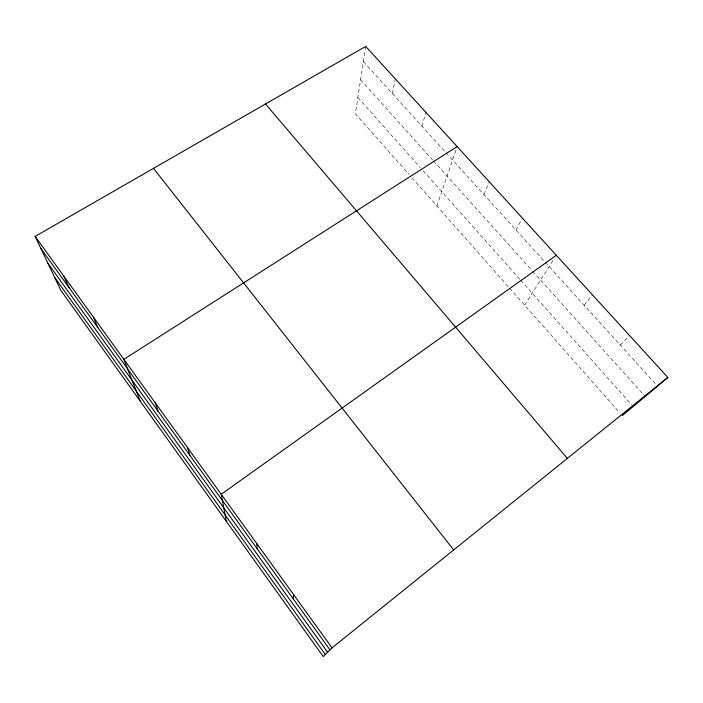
<?xml version="1.0" encoding="UTF-8"?>
<svg xmlns="http://www.w3.org/2000/svg" width="703" height="703" viewBox="0 0 703 703"><rect width="100%" height="100%" fill="white"/><g stroke="black" fill="none" stroke-linecap="round" stroke-linejoin="round"><path stroke-width="0.53" stroke-dasharray="3.52 2.64" d="M365.692 46.398L355.393 113.781L409.076 174.502M392.327 93.517L395.358 78.903M422.046 126.312L425.816 112.278M436.906 205.97L457.117 146.567M483.884 194.555L489.27 181.805M516.072 230.083L522.338 218.035M524.623 305.19L553.577 259.635M584.219 305.287L592.409 294.803M620.31 345.12L629.554 335.507M363.372 61.565L445.289 151.962M446.018 152.762L656.031 384.532M360.595 79.764L432.661 159.994M433.382 160.794L531.846 270.4M532.575 271.209L645.126 396.492M357.88 97.497L420.28 167.534M423.144 170.75L520.009 279.478M520.73 280.286L631.733 404.884M411.932 177.727L508.928 287.43M509.64 288.239L620.099 413.171"/><path stroke-width="1.05" d="M292.931 598.402L293.81 594.896M667.85 377.467L332.036 647.867L323.257 656.602L60.81 290.348L35.15 236.401L365.692 46.398L667.85 377.467L622.278 415.631M556.345 255.294L221.217 494.288L226.366 521.38M457.117 146.567L123.851 359.33L140.178 401.114M265.514 103.982L567.347 458.382M153.509 168.369L453.681 549.913M35.15 236.401L332.036 647.867M40.985 248.669L330.015 649.88M47.936 263.3L327.624 652.261M54.667 277.439L325.331 654.537M63.824 276.147L68.999 287.562M93.376 317.106L97.849 327.607M155.275 402.898L158.21 411.396M187.719 447.855L189.801 455.254M256.894 543.727L257.078 548.639"/></g></svg>
